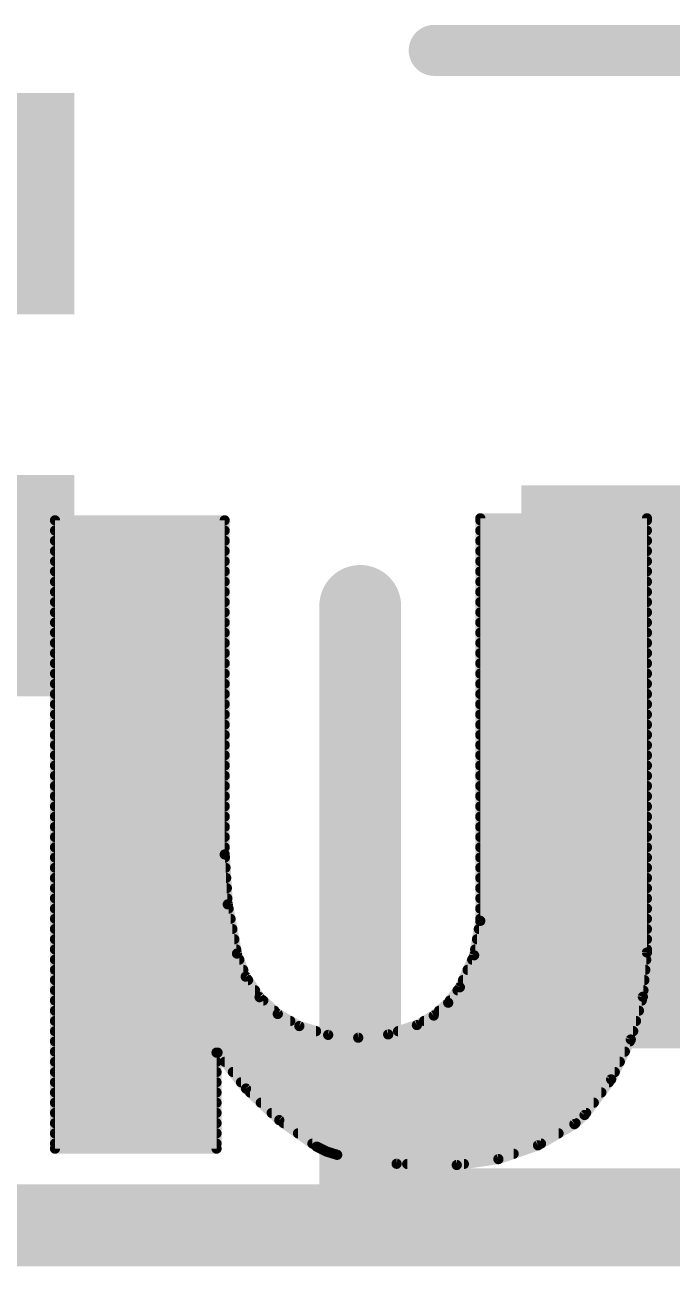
# Model space of a CAD drawing. Extents: x -20 to 87, y -16 to 68.
# Drawn here: x 11.937 to 13.545, y 48.158 to 51.245 of the extents above; entities that cross this region are included whole.
import ezdxf

# ---------------------------------------------------------------- set-up
doc = ezdxf.new("R2010")
doc.units = 0
for name, color, linetype in [('1', 12, 'CONTINUOUS'), ('21', 41, 'CONTINUOUS'), ('22', 40, 'CONTINUOUS')]:
    doc.layers.add(name, color=color, linetype=linetype)

# ---------------------------------------------------------------- blocks, each defined once
blk = doc.blocks.new('RECT')
blk.add_solid([(-0.5, -0.5), (0.5, -0.5), (-0.5, 0.5), (0.5, 0.5)])

msp = doc.modelspace()

# ---------------------------------------------------------------- linework, layer by layer
at = {"layer": '1', "const_width": 0.2032}
msp.add_lwpolyline([(5.715, 48.26), (16.002, 48.26)], dxfattribs=at)
at = {"layer": '21'}
for points, const_width in [([(12.954, 51.2128, 1), (12.954, 51.1493)], 0.0635), ([(12.8208, 49.8, 1), (12.7192, 49.8)], 0.1016), ([(12.77, 48.3508, 1), (12.77, 48.2492)], 0.1016), ([(12.7192, 48.3, 1), (12.8208, 48.3)], 0.1016)]:
    msp.add_lwpolyline(points, format="xyb", dxfattribs=dict(at, const_width=const_width))
for points, const_width in [([(12.954, 51.181), (14.986, 51.181)], 0.127), ([(12.77, 48.3), (12.77, 49.8)], 0.2032), ([(15.17, 48.3), (12.77, 48.3)], 0.2032)]:
    msp.add_lwpolyline(points, dxfattribs=dict(at, const_width=const_width))
at = {"layer": '22', "const_width": 0.0254}
for points in [[(13.0683, 49.0169), (13.0683, 50.0177)], [(13.0683, 50.0177), (13.4823, 50.0177)], [(13.4823, 50.0177), (13.4823, 48.9382)], [(12.0117, 48.4505), (12.0117, 50.0126)], [(12.0117, 50.0126), (12.4333, 50.0126)], [(12.0117, 49.9872), (12.4333, 49.9872)], [(12.4333, 50.0126), (12.4333, 49.182)], [(13.0683, 50.0126), (13.4823, 50.0126)], [(13.0683, 49.9872), (13.4823, 49.9872)], [(12.0117, 49.9618), (12.4333, 49.9618)], [(13.0683, 49.9618), (13.4823, 49.9618)], [(12.0117, 49.9364), (12.4333, 49.9364)], [(13.0683, 49.9364), (13.4823, 49.9364)], [(12.0117, 49.911), (12.4333, 49.911)], [(13.0683, 49.911), (13.4823, 49.911)], [(12.0117, 49.8856), (12.4333, 49.8856)], [(12.0117, 49.8602), (12.4333, 49.8602)], [(13.0683, 49.8856), (13.4823, 49.8856)], [(13.0683, 49.8602), (13.4823, 49.8602)], [(12.0117, 49.8348), (12.4333, 49.8348)], [(13.0683, 49.8348), (13.4823, 49.8348)], [(12.0117, 49.8094), (12.4333, 49.8094)], [(13.0683, 49.8094), (13.4823, 49.8094)], [(12.0117, 49.784), (12.4333, 49.784)], [(13.0683, 49.784), (13.4823, 49.784)], [(12.0117, 49.7586), (12.4333, 49.7586)], [(13.0683, 49.7586), (13.4823, 49.7586)], [(12.0117, 49.7332), (12.4333, 49.7332)], [(12.0117, 49.7078), (12.4333, 49.7078)], [(13.0683, 49.7332), (13.4823, 49.7332)], [(13.0683, 49.7078), (13.4823, 49.7078)], [(12.0117, 49.6824), (12.4333, 49.6824)], [(13.0683, 49.6824), (13.4823, 49.6824)], [(12.0117, 49.657), (12.4333, 49.657)], [(13.0683, 49.657), (13.4823, 49.657)], [(12.0117, 49.6316), (12.4333, 49.6316)], [(13.0683, 49.6316), (13.4823, 49.6316)], [(12.0117, 49.6062), (12.4333, 49.6062)], [(13.0683, 49.6062), (13.4823, 49.6062)], [(12.0117, 49.5808), (12.4333, 49.5808)], [(12.0117, 49.5554), (12.4333, 49.5554)], [(13.0683, 49.5808), (13.4823, 49.5808)], [(13.0683, 49.5554), (13.4823, 49.5554)], [(12.0117, 49.53), (12.4333, 49.53)], [(13.0683, 49.53), (13.4823, 49.53)], [(12.0117, 49.5046), (12.4333, 49.5046)], [(13.0683, 49.5046), (13.4823, 49.5046)], [(12.0117, 49.4792), (12.4333, 49.4792)], [(13.0683, 49.4792), (13.4823, 49.4792)], [(12.0117, 49.4538), (12.4333, 49.4538)], [(12.0117, 49.4284), (12.4333, 49.4284)], [(13.0683, 49.4538), (13.4823, 49.4538)], [(13.0683, 49.4284), (13.4823, 49.4284)], [(12.0117, 49.403), (12.4333, 49.403)], [(13.0683, 49.403), (13.4823, 49.403)], [(12.0117, 49.3776), (12.4333, 49.3776)], [(13.0683, 49.3776), (13.4823, 49.3776)], [(12.0117, 49.3522), (12.4333, 49.3522)], [(13.0683, 49.3522), (13.4823, 49.3522)], [(12.0117, 49.3268), (12.4333, 49.3268)], [(13.0683, 49.3268), (13.4823, 49.3268)], [(12.0117, 49.3014), (12.4333, 49.3014)], [(12.0117, 49.276), (12.4333, 49.276)], [(13.0683, 49.3014), (13.4823, 49.3014)], [(13.0683, 49.276), (13.4823, 49.276)], [(12.0117, 49.2506), (12.4333, 49.2506)], [(13.0683, 49.2506), (13.4823, 49.2506)], [(12.0117, 49.2252), (12.4333, 49.2252)], [(13.0683, 49.2252), (13.4823, 49.2252)], [(12.0117, 49.1998), (12.4333, 49.1998)], [(12.4333, 49.182), (12.441, 49.0579)], [(13.0683, 49.1998), (13.4823, 49.1998)], [(12.0117, 49.1744), (12.4338, 49.1744)], [(13.0683, 49.1744), (13.4823, 49.1744)], [(12.0117, 49.149), (12.4353, 49.149)], [(12.0117, 49.1236), (12.4369, 49.1236)], [(13.0683, 49.149), (13.4823, 49.149)], [(13.0683, 49.1236), (13.4823, 49.1236)], [(12.0117, 49.0982), (12.4385, 49.0982)], [(13.0683, 49.0982), (13.4823, 49.0982)], [(12.0117, 49.0728), (12.44, 49.0728)], [(12.441, 49.0579), (12.4638, 48.9356)], [(13.0683, 49.0728), (13.4823, 49.0728)], [(12.0117, 49.0474), (12.4429, 49.0474)], [(13.0683, 49.0474), (13.4823, 49.0474)], [(12.0117, 49.022), (12.4477, 49.022)], [(12.0117, 48.9966), (12.4524, 48.9966)], [(13.053, 48.9312), (13.0683, 49.0169)], [(13.0647, 48.9966), (13.4823, 48.9966)], [(13.0683, 49.022), (13.4823, 49.022)], [(12.0117, 48.9712), (12.4571, 48.9712)], [(13.0601, 48.9712), (13.4823, 48.9712)], [(12.0117, 48.9458), (12.4619, 48.9458)], [(12.4638, 48.9356), (12.4856, 48.8781)], [(13.0556, 48.9458), (13.4823, 48.9458)], [(13.4823, 48.9382), (13.4722, 48.8282)], [(12.0117, 48.9204), (12.4696, 48.9204)], [(13.0175, 48.8518), (13.053, 48.9312)], [(13.0481, 48.9204), (13.4807, 48.9204)], [(12.0117, 48.895), (12.4792, 48.895)], [(12.4856, 48.8781), (12.52, 48.8272)], [(13.0368, 48.895), (13.4783, 48.895)], [(12.0117, 48.8696), (12.4914, 48.8696)], [(12.0117, 48.8442), (12.5085, 48.8442)], [(12.9886, 48.8134), (13.0175, 48.8518)], [(13.0118, 48.8442), (13.4737, 48.8442)], [(13.0255, 48.8696), (13.476, 48.8696)], [(12.0117, 48.8188), (12.5291, 48.8188)], [(12.52, 48.8272), (12.5652, 48.7855)], [(12.9526, 48.7816), (12.9886, 48.8134)], [(12.9927, 48.8188), (13.4695, 48.8188)], [(13.4722, 48.8282), (13.4422, 48.7219)], [(12.0117, 48.7934), (12.5566, 48.7934)], [(12.5652, 48.7855), (12.6187, 48.7553)], [(12.9108, 48.7578), (12.9526, 48.7816)], [(12.966, 48.7934), (13.4624, 48.7934)], [(12.0117, 48.768), (12.5962, 48.768)], [(12.6187, 48.7553), (12.6904, 48.7334)], [(12.8395, 48.7347), (12.9108, 48.7578)], [(12.9287, 48.768), (13.4552, 48.768)], [(12.0117, 48.7426), (12.6602, 48.7426)], [(12.6904, 48.7334), (12.765, 48.7264)], [(12.765, 48.7264), (12.8395, 48.7347)], [(12.864, 48.7426), (13.4481, 48.7426)], [(13.4422, 48.7219), (13.3934, 48.6228)], [(12.0117, 48.7172), (13.4399, 48.7172)], [(12.0117, 48.6918), (13.4274, 48.6918)], [(12.4155, 48.6893), (12.413, 48.6893)], [(12.413, 48.6893), (12.413, 48.4505)], [(12.4862, 48.5999), (12.4155, 48.6893)], [(12.0117, 48.6664), (12.413, 48.6664)], [(12.4336, 48.6664), (13.4149, 48.6664)], [(12.0117, 48.641), (12.413, 48.641)], [(12.4537, 48.641), (13.4024, 48.641)], [(12.0117, 48.6156), (12.413, 48.6156)], [(12.4738, 48.6156), (13.388, 48.6156)], [(12.5689, 48.5215), (12.4862, 48.5999)], [(13.3934, 48.6228), (13.3274, 48.5343)], [(12.0117, 48.5902), (12.413, 48.5902)], [(12.0117, 48.5648), (12.413, 48.5648)], [(12.4965, 48.5902), (13.3691, 48.5902)], [(12.5232, 48.5648), (13.3502, 48.5648)], [(12.0117, 48.5394), (12.413, 48.5394)], [(12.55, 48.5394), (13.3312, 48.5394)], [(13.3274, 48.5343), (13.302, 48.5115)], [(12.0117, 48.514), (12.413, 48.514)], [(12.6619, 48.4556), (12.5689, 48.5215)], [(12.5795, 48.514), (13.3048, 48.514)], [(13.302, 48.5115), (13.2118, 48.4589)], [(12.0117, 48.4886), (12.413, 48.4886)], [(12.6153, 48.4886), (13.2627, 48.4886)], [(12.0117, 48.4632), (12.413, 48.4632)], [(12.413, 48.4505), (12.0117, 48.4505)], [(12.6512, 48.4632), (13.2192, 48.4632)], [(12.6865, 48.4433), (12.6619, 48.4556)], [(12.7127, 48.4353), (12.6865, 48.4433)], [(13.2118, 48.4589), (13.1132, 48.4246)], [(12.7046, 48.4378), (13.1511, 48.4378)], [(12.8605, 48.4129), (12.7127, 48.4353)], [(13.0099, 48.4099), (12.8605, 48.4129)], [(12.8868, 48.4124), (13.0275, 48.4124)], [(13.1132, 48.4246), (13.0099, 48.4099)]]:
    msp.add_lwpolyline(points, dxfattribs=at)
at = {"layer": '22', "const_width": 0.0127}
for points in [[(13.0747, 50.0177, 1), (13.062, 50.0177)], [(13.0683, 50.0241, 1), (13.0683, 50.0114)], [(13.4886, 50.0177, 1), (13.476, 50.0177)], [(13.4823, 50.0114, 1), (13.4823, 50.0241)], [(12.0181, 50.0126, 1), (12.0054, 50.0126)], [(12.0117, 50.0189, 1), (12.0117, 50.0063)], [(12.0117, 49.9935, 1), (12.0117, 49.9809)], [(12.4397, 50.0126, 1), (12.427, 50.0126)], [(12.4333, 50.0063, 1), (12.4333, 50.0189)], [(12.4333, 49.9809, 1), (12.4333, 49.9935)], [(13.0683, 50.0189, 1), (13.0683, 50.0063)], [(13.0683, 49.9935, 1), (13.0683, 49.9809)], [(13.4823, 50.0063, 1), (13.4823, 50.0189)], [(13.4823, 49.9809, 1), (13.4823, 49.9935)], [(12.0117, 49.9682, 1), (12.0117, 49.9555)], [(12.4333, 49.9555, 1), (12.4333, 49.9682)], [(13.0683, 49.9682, 1), (13.0683, 49.9555)], [(13.4823, 49.9555, 1), (13.4823, 49.9682)], [(12.0117, 49.9427, 1), (12.0117, 49.9301)], [(12.4333, 49.9301, 1), (12.4333, 49.9427)], [(13.0683, 49.9427, 1), (13.0683, 49.9301)], [(13.4823, 49.9301, 1), (13.4823, 49.9427)], [(12.0117, 49.9173, 1), (12.0117, 49.9047)], [(12.4333, 49.9047, 1), (12.4333, 49.9173)], [(13.0683, 49.9173, 1), (13.0683, 49.9047)], [(13.4823, 49.9047, 1), (13.4823, 49.9173)], [(12.0117, 49.892, 1), (12.0117, 49.8793)], [(12.0117, 49.8665, 1), (12.0117, 49.8539)], [(12.4333, 49.8793, 1), (12.4333, 49.892)], [(12.4333, 49.8539, 1), (12.4333, 49.8665)], [(13.0683, 49.892, 1), (13.0683, 49.8793)], [(13.0683, 49.8665, 1), (13.0683, 49.8539)], [(13.4823, 49.8793, 1), (13.4823, 49.892)], [(13.4823, 49.8539, 1), (13.4823, 49.8665)], [(12.0117, 49.8411, 1), (12.0117, 49.8285)], [(12.4333, 49.8285, 1), (12.4333, 49.8411)], [(13.0683, 49.8411, 1), (13.0683, 49.8285)], [(13.4823, 49.8285, 1), (13.4823, 49.8411)], [(12.0117, 49.8158, 1), (12.0117, 49.8031)], [(12.4333, 49.8031, 1), (12.4333, 49.8158)], [(13.0683, 49.8158, 1), (13.0683, 49.8031)], [(13.4823, 49.8031, 1), (13.4823, 49.8158)], [(12.0117, 49.7903, 1), (12.0117, 49.7777)], [(12.4333, 49.7777, 1), (12.4333, 49.7903)], [(13.0683, 49.7903, 1), (13.0683, 49.7777)], [(13.4823, 49.7777, 1), (13.4823, 49.7903)], [(12.0117, 49.7649, 1), (12.0117, 49.7523)], [(12.4333, 49.7523, 1), (12.4333, 49.7649)], [(13.0683, 49.7649, 1), (13.0683, 49.7523)], [(13.4823, 49.7523, 1), (13.4823, 49.7649)], [(12.0117, 49.7396, 1), (12.0117, 49.7269)], [(12.0117, 49.7141, 1), (12.0117, 49.7015)], [(12.4333, 49.7269, 1), (12.4333, 49.7396)], [(12.4333, 49.7015, 1), (12.4333, 49.7141)], [(13.0683, 49.7396, 1), (13.0683, 49.7269)], [(13.0683, 49.7141, 1), (13.0683, 49.7015)], [(13.4823, 49.7269, 1), (13.4823, 49.7396)], [(13.4823, 49.7015, 1), (13.4823, 49.7141)], [(12.0117, 49.6887, 1), (12.0117, 49.6761)], [(12.4333, 49.6761, 1), (12.4333, 49.6887)], [(13.0683, 49.6887, 1), (13.0683, 49.6761)], [(13.4823, 49.6761, 1), (13.4823, 49.6887)], [(12.0117, 49.6634, 1), (12.0117, 49.6507)], [(12.4333, 49.6507, 1), (12.4333, 49.6634)], [(13.0683, 49.6634, 1), (13.0683, 49.6507)], [(13.4823, 49.6507, 1), (13.4823, 49.6634)], [(12.0117, 49.6379, 1), (12.0117, 49.6253)], [(12.4333, 49.6253, 1), (12.4333, 49.6379)], [(13.0683, 49.6379, 1), (13.0683, 49.6253)], [(13.4823, 49.6253, 1), (13.4823, 49.6379)], [(12.0117, 49.6125, 1), (12.0117, 49.5999)], [(12.4333, 49.5999, 1), (12.4333, 49.6125)], [(13.0683, 49.6125, 1), (13.0683, 49.5999)], [(13.4823, 49.5999, 1), (13.4823, 49.6125)], [(12.0117, 49.5872, 1), (12.0117, 49.5745)], [(12.0117, 49.5618, 1), (12.0117, 49.5491)], [(12.4333, 49.5745, 1), (12.4333, 49.5872)], [(12.4333, 49.5491, 1), (12.4333, 49.5618)], [(13.0683, 49.5872, 1), (13.0683, 49.5745)], [(13.0683, 49.5618, 1), (13.0683, 49.5491)], [(13.4823, 49.5745, 1), (13.4823, 49.5872)], [(13.4823, 49.5491, 1), (13.4823, 49.5618)], [(12.0117, 49.5363, 1), (12.0117, 49.5237)], [(12.4333, 49.5237, 1), (12.4333, 49.5363)], [(13.0683, 49.5363, 1), (13.0683, 49.5237)], [(13.4823, 49.5237, 1), (13.4823, 49.5363)], [(12.0117, 49.511, 1), (12.0117, 49.4983)], [(12.4333, 49.4983, 1), (12.4333, 49.511)], [(13.0683, 49.511, 1), (13.0683, 49.4983)], [(13.4823, 49.4983, 1), (13.4823, 49.511)], [(12.0117, 49.4856, 1), (12.0117, 49.4729)], [(12.4333, 49.4729, 1), (12.4333, 49.4856)], [(13.0683, 49.4856, 1), (13.0683, 49.4729)], [(13.4823, 49.4729, 1), (13.4823, 49.4856)], [(12.0117, 49.4348, 1), (12.0117, 49.4221)], [(12.0117, 49.4601, 1), (12.0117, 49.4475)], [(12.4333, 49.4475, 1), (12.4333, 49.4601)], [(12.4333, 49.4221, 1), (12.4333, 49.4348)], [(13.0683, 49.4348, 1), (13.0683, 49.4221)], [(13.0683, 49.4601, 1), (13.0683, 49.4475)], [(13.4823, 49.4475, 1), (13.4823, 49.4601)], [(13.4823, 49.4221, 1), (13.4823, 49.4348)], [(12.0117, 49.4094, 1), (12.0117, 49.3967)], [(12.4333, 49.3967, 1), (12.4333, 49.4094)], [(13.0683, 49.4094, 1), (13.0683, 49.3967)], [(13.4823, 49.3967, 1), (13.4823, 49.4094)], [(12.0117, 49.3839, 1), (12.0117, 49.3713)], [(12.4333, 49.3713, 1), (12.4333, 49.3839)], [(13.0683, 49.3839, 1), (13.0683, 49.3713)], [(13.4823, 49.3713, 1), (13.4823, 49.3839)], [(12.0117, 49.3586, 1), (12.0117, 49.3459)], [(12.4333, 49.3459, 1), (12.4333, 49.3586)], [(13.0683, 49.3586, 1), (13.0683, 49.3459)], [(13.4823, 49.3459, 1), (13.4823, 49.3586)], [(12.0117, 49.3332, 1), (12.0117, 49.3205)], [(12.4333, 49.3205, 1), (12.4333, 49.3332)], [(13.0683, 49.3332, 1), (13.0683, 49.3205)], [(13.4823, 49.3205, 1), (13.4823, 49.3332)], [(12.0117, 49.2824, 1), (12.0117, 49.2697)], [(12.0117, 49.3077, 1), (12.0117, 49.2951)], [(12.4333, 49.2951, 1), (12.4333, 49.3077)], [(12.4333, 49.2697, 1), (12.4333, 49.2824)], [(13.0683, 49.2824, 1), (13.0683, 49.2697)], [(13.0683, 49.3077, 1), (13.0683, 49.2951)], [(13.4823, 49.2951, 1), (13.4823, 49.3077)], [(13.4823, 49.2697, 1), (13.4823, 49.2824)], [(12.0117, 49.257, 1), (12.0117, 49.2443)], [(12.4333, 49.2443, 1), (12.4333, 49.257)], [(13.0683, 49.257, 1), (13.0683, 49.2443)], [(13.4823, 49.2443, 1), (13.4823, 49.257)], [(12.0117, 49.2315, 1), (12.0117, 49.2189)], [(12.4333, 49.2189, 1), (12.4333, 49.2315)], [(13.0683, 49.2315, 1), (13.0683, 49.2189)], [(13.4823, 49.2189, 1), (13.4823, 49.2315)], [(12.0117, 49.2062, 1), (12.0117, 49.1935)], [(12.4396, 49.1824, 1), (12.427, 49.1816)], [(12.4333, 49.1935, 1), (12.4333, 49.2062)], [(13.0683, 49.2062, 1), (13.0683, 49.1935)], [(13.4823, 49.1935, 1), (13.4823, 49.2062)], [(12.0117, 49.1808, 1), (12.0117, 49.1681)], [(12.427, 49.182, 1), (12.4397, 49.182)], [(12.4338, 49.1681, 1), (12.4338, 49.1808)], [(13.0683, 49.1808, 1), (13.0683, 49.1681)], [(13.4823, 49.1681, 1), (13.4823, 49.1808)], [(12.0117, 49.13, 1), (12.0117, 49.1173)], [(12.0117, 49.1553, 1), (12.0117, 49.1427)], [(12.4353, 49.1427, 1), (12.4353, 49.1553)], [(12.4369, 49.1173, 1), (12.4369, 49.13)], [(13.0683, 49.13, 1), (13.0683, 49.1173)], [(13.0683, 49.1553, 1), (13.0683, 49.1427)], [(13.4823, 49.1427, 1), (13.4823, 49.1553)], [(13.4823, 49.1173, 1), (13.4823, 49.13)], [(12.0117, 49.1046, 1), (12.0117, 49.0919)], [(12.4385, 49.0919, 1), (12.4385, 49.1046)], [(13.0683, 49.1046, 1), (13.0683, 49.0919)], [(13.4823, 49.0919, 1), (13.4823, 49.1046)], [(12.0117, 49.0791, 1), (12.0117, 49.0665)], [(12.4472, 49.059, 1), (12.4347, 49.0567)], [(12.44, 49.0665, 1), (12.44, 49.0791)], [(13.0683, 49.0791, 1), (13.0683, 49.0665)], [(13.4823, 49.0665, 1), (13.4823, 49.0791)], [(12.0117, 49.0538, 1), (12.0117, 49.0411)], [(12.4346, 49.0575, 1), (12.4473, 49.0583)], [(12.4429, 49.0411, 1), (12.4429, 49.0538)], [(13.0683, 49.0538, 1), (13.0683, 49.0411)], [(13.4823, 49.0411, 1), (13.4823, 49.0538)], [(12.0117, 49.0284, 1), (12.0117, 49.0157)], [(12.0117, 49.0029, 1), (12.0117, 48.9903)], [(12.4477, 49.0157, 1), (12.4477, 49.0284)], [(12.4524, 48.9903, 1), (12.4524, 49.0029)], [(13.0647, 49.0029, 1), (13.0647, 48.9903)], [(13.0683, 49.0284, 1), (13.0683, 49.0157)], [(13.0746, 49.0158, 1), (13.062, 49.018)], [(13.062, 49.0169, 1), (13.0747, 49.0169)], [(13.4823, 49.0157, 1), (13.4823, 49.0284)], [(13.4823, 48.9903, 1), (13.4823, 49.0029)], [(12.0117, 48.9776, 1), (12.0117, 48.9649)], [(12.4571, 48.9649, 1), (12.4571, 48.9776)], [(13.0601, 48.9776, 1), (13.0601, 48.9649)], [(13.4823, 48.9649, 1), (13.4823, 48.9776)], [(12.0117, 48.9522, 1), (12.0117, 48.9395)], [(12.4697, 48.9379, 1), (12.4579, 48.9333)], [(12.4619, 48.9395, 1), (12.4619, 48.9522)], [(13.0556, 48.9522, 1), (13.0556, 48.9395)], [(13.4886, 48.9376, 1), (13.476, 48.9388)], [(13.4823, 48.9395, 1), (13.4823, 48.9522)], [(12.0117, 48.9267, 1), (12.0117, 48.9141)], [(12.4576, 48.9344, 1), (12.47, 48.9368)], [(12.4696, 48.9141, 1), (12.4696, 48.9267)], [(13.0481, 48.9267, 1), (13.0481, 48.9141)], [(13.0467, 48.9324, 1), (13.0592, 48.9301)], [(13.0588, 48.9287, 1), (13.0472, 48.9338)], [(13.476, 48.9382, 1), (13.4886, 48.9382)], [(13.4807, 48.9141, 1), (13.4807, 48.9267)], [(12.0117, 48.9014, 1), (12.0117, 48.8887)], [(12.4792, 48.8887, 1), (12.4792, 48.9014)], [(12.4909, 48.8817, 1), (12.4803, 48.8746)], [(12.4797, 48.8759, 1), (12.4915, 48.8804)], [(13.0368, 48.9014, 1), (13.0368, 48.8887)], [(13.4783, 48.8887, 1), (13.4783, 48.9014)], [(12.0117, 48.876, 1), (12.0117, 48.8633)], [(12.0117, 48.8505, 1), (12.0117, 48.8379)], [(12.4914, 48.8633, 1), (12.4914, 48.876)], [(12.5085, 48.8379, 1), (12.5085, 48.8505)], [(13.0118, 48.8505, 1), (13.0118, 48.8379)], [(13.0117, 48.8544, 1), (13.0233, 48.8492)], [(13.0226, 48.848, 1), (13.0124, 48.8556)], [(13.0255, 48.876, 1), (13.0255, 48.8633)], [(13.4737, 48.8379, 1), (13.4737, 48.8505)], [(13.476, 48.8633, 1), (13.476, 48.876)], [(12.0117, 48.8252, 1), (12.0117, 48.8125)], [(12.5243, 48.8319, 1), (12.5157, 48.8225)], [(12.5147, 48.8236, 1), (12.5253, 48.8307)], [(12.5291, 48.8125, 1), (12.5291, 48.8252)], [(12.9836, 48.8172, 1), (12.9937, 48.8095)], [(12.9928, 48.8086, 1), (12.9844, 48.8181)], [(12.9927, 48.8252, 1), (12.9927, 48.8125)], [(13.4659, 48.8288, 1), (13.4785, 48.8276)], [(13.4783, 48.8265, 1), (13.4661, 48.8299)], [(13.4695, 48.8125, 1), (13.4695, 48.8252)], [(12.0117, 48.7998, 1), (12.0117, 48.7871)], [(12.5566, 48.7871, 1), (12.5566, 48.7998)], [(12.5683, 48.791, 1), (12.562, 48.78)], [(12.5609, 48.7808, 1), (12.5695, 48.7902)], [(12.9484, 48.7863, 1), (12.9568, 48.7768)], [(12.9557, 48.7761, 1), (12.9494, 48.7871)], [(12.966, 48.7998, 1), (12.966, 48.7871)], [(13.4624, 48.7871, 1), (13.4624, 48.7998)], [(12.0117, 48.7743, 1), (12.0117, 48.7617)], [(12.5962, 48.7617, 1), (12.5962, 48.7743)], [(12.6206, 48.7614, 1), (12.6168, 48.7492)], [(12.6156, 48.7498, 1), (12.6218, 48.7608)], [(12.9077, 48.7633, 1), (12.9139, 48.7523)], [(12.9128, 48.7518, 1), (12.9088, 48.7638)], [(12.9287, 48.7743, 1), (12.9287, 48.7617)], [(13.4552, 48.7617, 1), (13.4552, 48.7743)], [(12.0117, 48.749, 1), (12.0117, 48.7363)], [(12.6602, 48.7363, 1), (12.6602, 48.749)], [(12.691, 48.7397, 1), (12.6898, 48.7271)], [(12.6885, 48.7273, 1), (12.6922, 48.7395)], [(12.7643, 48.7327, 1), (12.7657, 48.7201)], [(12.7644, 48.7201, 1), (12.7656, 48.7327)], [(12.8375, 48.7407, 1), (12.8415, 48.7286)], [(12.8402, 48.7283, 1), (12.8388, 48.741)], [(12.864, 48.749, 1), (12.864, 48.7363)], [(13.4479, 48.7191, 1), (13.4365, 48.7247)], [(13.4481, 48.7363, 1), (13.4481, 48.749)], [(12.0117, 48.7236, 1), (12.0117, 48.7109)], [(12.0117, 48.6981, 1), (12.0117, 48.6855)], [(12.413, 48.6957, 1), (12.413, 48.683)], [(12.4193, 48.6893, 1), (12.4067, 48.6893)], [(12.4205, 48.6932, 1), (12.4105, 48.6854)], [(12.4155, 48.683, 1), (12.4155, 48.6957)], [(13.4274, 48.6855, 1), (13.4274, 48.6981)], [(13.4361, 48.7236, 1), (13.4484, 48.7202)], [(13.4399, 48.7109, 1), (13.4399, 48.7236)], [(12.0117, 48.6728, 1), (12.0117, 48.6601)], [(12.413, 48.6601, 1), (12.413, 48.6728)], [(12.4336, 48.6728, 1), (12.4336, 48.6601)], [(13.4149, 48.6601, 1), (13.4149, 48.6728)], [(12.0117, 48.6474, 1), (12.0117, 48.6347)], [(12.413, 48.6347, 1), (12.413, 48.6474)], [(12.4537, 48.6474, 1), (12.4537, 48.6347)], [(13.4024, 48.6347, 1), (13.4024, 48.6474)], [(12.0117, 48.6219, 1), (12.0117, 48.6093)], [(12.413, 48.6093, 1), (12.413, 48.6219)], [(12.4738, 48.6219, 1), (12.4738, 48.6093)], [(12.4906, 48.6045, 1), (12.4818, 48.5953)], [(12.4812, 48.596, 1), (12.4912, 48.6039)], [(13.3877, 48.6256, 1), (13.3991, 48.62)], [(13.388, 48.6093, 1), (13.388, 48.6219)], [(13.3985, 48.619, 1), (13.3883, 48.6266)], [(12.0117, 48.5966, 1), (12.0117, 48.5839)], [(12.0117, 48.5712, 1), (12.0117, 48.5585)], [(12.413, 48.5839, 1), (12.413, 48.5966)], [(12.413, 48.5585, 1), (12.413, 48.5712)], [(12.4965, 48.5966, 1), (12.4965, 48.5839)], [(12.5232, 48.5712, 1), (12.5232, 48.5585)], [(13.3502, 48.5585, 1), (13.3502, 48.5712)], [(13.3691, 48.5839, 1), (13.3691, 48.5966)], [(12.0117, 48.5457, 1), (12.0117, 48.5331)], [(12.413, 48.5331, 1), (12.413, 48.5457)], [(12.55, 48.5457, 1), (12.55, 48.5331)], [(13.3316, 48.5296, 1), (13.3232, 48.539)], [(13.3312, 48.5331, 1), (13.3312, 48.5457)], [(12.0117, 48.5204, 1), (12.0117, 48.5077)], [(12.413, 48.5077, 1), (12.413, 48.5204)], [(12.5726, 48.5267, 1), (12.5652, 48.5163)], [(12.5645, 48.5169, 1), (12.5733, 48.5261)], [(12.5795, 48.5204, 1), (12.5795, 48.5077)], [(13.2978, 48.5162, 1), (13.3062, 48.5068)], [(13.3052, 48.506, 1), (13.2988, 48.517)], [(13.3048, 48.5077, 1), (13.3048, 48.5204)], [(13.3223, 48.5381, 1), (13.3325, 48.5305)], [(12.0117, 48.495, 1), (12.0117, 48.4823)], [(12.413, 48.4823, 1), (12.413, 48.495)], [(12.6153, 48.495, 1), (12.6153, 48.4823)], [(13.2627, 48.4823, 1), (13.2627, 48.495)], [(12.0117, 48.4569, 1), (12.0117, 48.4442)], [(12.0054, 48.4505, 1), (12.0181, 48.4505)], [(12.0117, 48.4695, 1), (12.0117, 48.4569)], [(12.4067, 48.4505, 1), (12.4193, 48.4505)], [(12.413, 48.4569, 1), (12.413, 48.4695)], [(12.413, 48.4442, 1), (12.413, 48.4569)], [(12.6512, 48.4695, 1), (12.6512, 48.4569)], [(12.6647, 48.4613, 1), (12.6591, 48.4499)], [(12.6582, 48.4504, 1), (12.6656, 48.4608)], [(12.6883, 48.4494, 1), (12.6846, 48.4373)], [(12.6836, 48.4377, 1), (12.6893, 48.449)], [(13.2086, 48.4644, 1), (13.215, 48.4534)], [(13.2139, 48.4529, 1), (13.2097, 48.4649)], [(13.2192, 48.4569, 1), (13.2192, 48.4695)], [(12.7046, 48.4442, 1), (12.7046, 48.4315)], [(12.7137, 48.4416, 1), (12.7117, 48.429)], [(12.7108, 48.4292, 1), (12.7146, 48.4414)], [(12.8606, 48.4193, 1), (12.8603, 48.4066)], [(12.8595, 48.4067, 1), (12.8614, 48.4192)], [(12.8868, 48.4188, 1), (12.8868, 48.4061)], [(13.009, 48.4162, 1), (13.0108, 48.4036)], [(13.0098, 48.4036, 1), (13.01, 48.4162)], [(13.0275, 48.4061, 1), (13.0275, 48.4188)], [(13.1112, 48.4306, 1), (13.1153, 48.4186)], [(13.1141, 48.4183, 1), (13.1123, 48.4309)], [(13.1511, 48.4315, 1), (13.1511, 48.4442)]]:
    msp.add_lwpolyline(points, format="xyb", dxfattribs=at)

# ---------------------------------------------------------------- block references
at = {"layer": '1'}
for p, xscale, yscale, rotation in [((11.4601, 50.8), 0.55, 1.2, 90), ((11.4601, 49.85), 0.55, 1.2, 90), ((13.97, 49.4), 1.6, 1.4, 180)]:
    msp.add_blockref('RECT', p, dxfattribs=dict(at, xscale=xscale, yscale=yscale, rotation=rotation))

doc.saveas('drawing.dxf')
